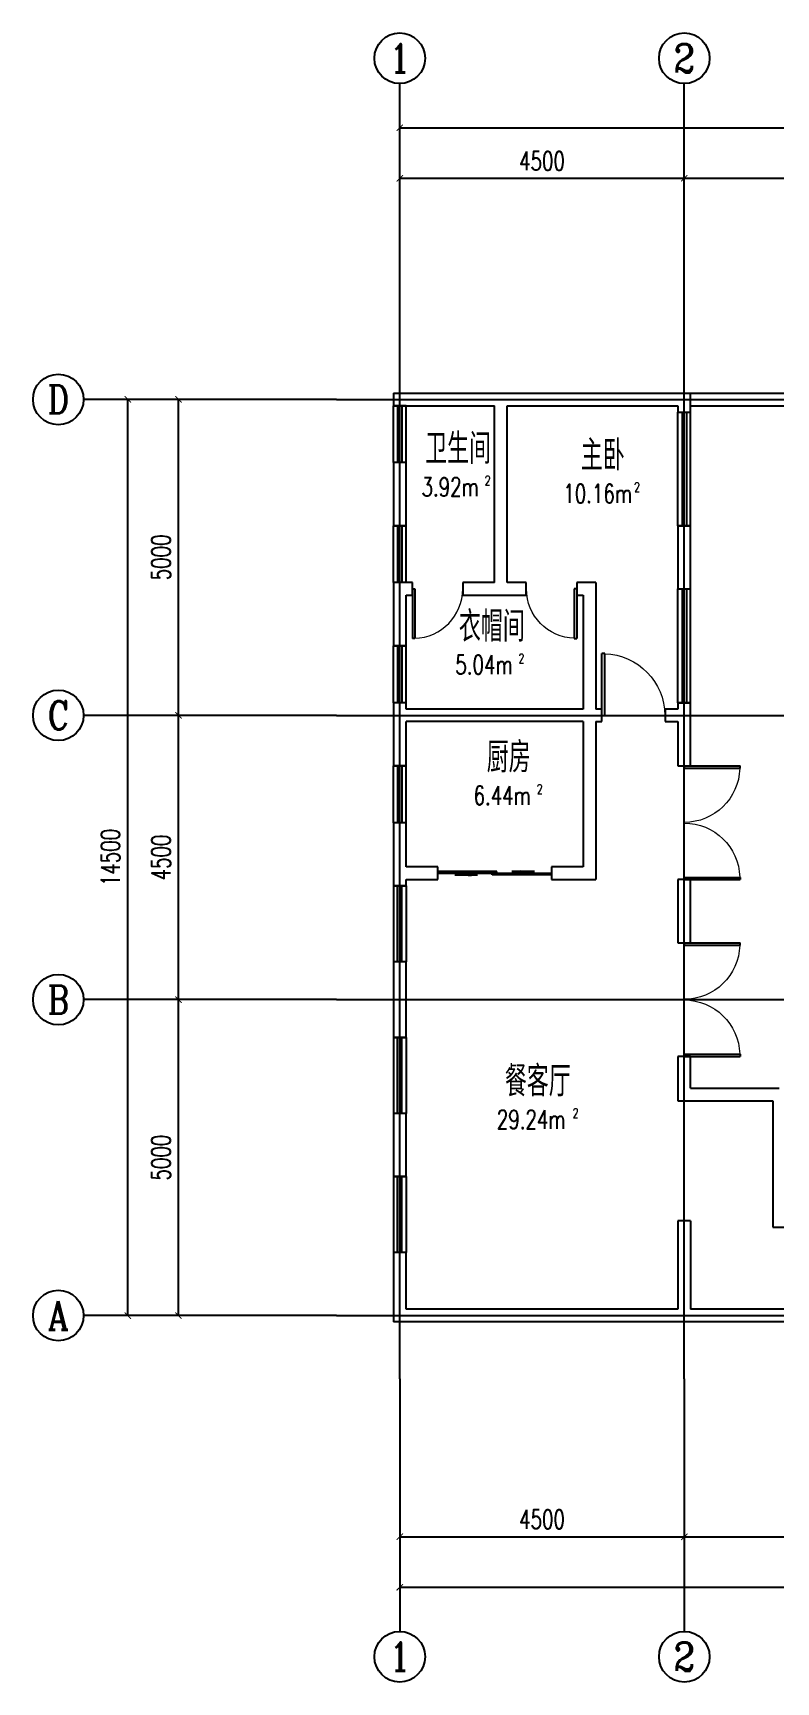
# Model space of a CAD drawing. Header units: millimetres. Extents: x 275322023 to 275354123, y 188976677 to 189002777.
# Drawn here: x 275322023 to 275333773, y 188976677 to 189002777 of the extents above; entities that cross this region are included whole.
import ezdxf
from ezdxf.enums import TextEntityAlignment as Align

# ---------------------------------------------------------------- set-up
doc = ezdxf.new("R2010")
doc.units = ezdxf.units.MM
for name, color, linetype in [('HT-A-AXIS-F01-NEW', 3, 'Continuous'), ('HT-A-AXIS-TEXT-F01-NEW', 7, 'Continuous'), ('HT-A-NOPLOT-F01-NEW', 1, 'Continuous'), ('HT-A-ROOM-F01-NEW', 7, 'Continuous'), ('HT-A-WALL-F01-NEW', 9, 'Continuous'), ('HT-A-WIND-F01-NEW', 4, 'Continuous'), ('WALL-PARAPET', 6, 'Continuous')]:
    doc.layers.add(name, color=color, linetype=linetype)
doc.styles.add('_TCH_AXIS', font='COMPLEX', dxfattribs={"bigfont": 'GBCBIG'})
doc.styles.add('_TCH_DIM_T3', font='SIMPLEX', dxfattribs={"width": 0.71, "bigfont": 'GBCBIG'})
doc.styles.add('_TCH_SPACE', font='SIMPLEX', dxfattribs={"bigfont": 'GBCBIG'})
doc.styles.add('COMPLEX', font='COMPLEX')
doc.dimstyles.new('_TCH_ARCH&&100', dxfattribs={"dimtxt": 297.5, "dimasz": 100, "dimexe": 250, "dimexo": 300, "dimgap": 126.25, "dimtad": 1, "dimdec": 0, "dimzin": 0, "dimdsep": 46, "dimtxsty": '_TCH_DIM_T3', "dimblk": 'ARCHTICK', "dimcen": 0.09, "dimclrt": 7, "dimazin": 2, "dimtfac": 1, "dimtdec": 0, "dimtix": 1, "dimtmove": 2, "dimatfit": 3, "dimfxl": 100, "dimtolj": 1, "dimtzin": 0, "dimarcsym": 0})

# ---------------------------------------------------------------- blocks, each defined once
blk = doc.blocks.new('_ArchTick')
at = {"color": 0, "linetype": 'ByBlock', "const_width": 0.15}
blk.add_lwpolyline([(-0.5, -0.5), (0.5, 0.5)], dxfattribs=at)
blk = doc.blocks.new('*D13')
at = {"layer": 'Defpoints', "color": 0, "transparency": 16777216}
for p in [(275324322.87, 188987476.64), (275326822.87, 188987476.64), (275326822.87, 188982476.64)]:
    blk.add_point(p, dxfattribs=at)
at = {"layer": 'HT-A-AXIS-F01-NEW', "color": 0, "lineweight": -2, "transparency": 16777216}
for p, q in [((275326522.87, 188987476.64), (275324072.87, 188987476.64)), ((275324322.87, 188982476.64), (275324322.87, 188987476.64)), ((275326522.87, 188982476.64), (275324072.87, 188982476.64))]:
    blk.add_line(p, q, dxfattribs=at)
at = {"layer": 'HT-A-AXIS-F01-NEW', "color": 0, "lineweight": -2, "transparency": 16777216, "xscale": 100, "yscale": 100, "zscale": 100}
for p, rotation in [((275324322.87, 188987476.64), 90), ((275324322.87, 188982476.64), 270)]:
    blk.add_blockref('_ArchTick', p, dxfattribs=dict(at, rotation=rotation))
at = {"layer": 'HT-A-AXIS-F01-NEW', "color": 7, "transparency": 16777216, "insert": (275324047.87, 188984976.64), "char_height": 297.5, "attachment_point": 5, "rotation": 90, "style": '_TCH_DIM_T3'}
blk.add_mtext('\\A1;5000', dxfattribs=at)
blk = doc.blocks.new('*D14')
at = {"layer": 'Defpoints', "color": 0, "transparency": 16777216}
for p in [(275324322.87, 188991976.64), (275326822.87, 188991976.64), (275326822.87, 188987476.64)]:
    blk.add_point(p, dxfattribs=at)
at = {"layer": 'HT-A-AXIS-F01-NEW', "color": 0, "lineweight": -2, "transparency": 16777216}
for p, q in [((275326522.87, 188991976.64), (275324072.87, 188991976.64)), ((275324322.87, 188987476.64), (275324322.87, 188991976.64)), ((275326522.87, 188987476.64), (275324072.87, 188987476.64))]:
    blk.add_line(p, q, dxfattribs=at)
at = {"layer": 'HT-A-AXIS-F01-NEW', "color": 0, "lineweight": -2, "transparency": 16777216, "xscale": 100, "yscale": 100, "zscale": 100}
for p, rotation in [((275324322.87, 188991976.64), 90), ((275324322.87, 188987476.64), 270)]:
    blk.add_blockref('_ArchTick', p, dxfattribs=dict(at, rotation=rotation))
at = {"layer": 'HT-A-AXIS-F01-NEW', "color": 7, "transparency": 16777216, "insert": (275324047.87, 188989726.64), "char_height": 297.5, "attachment_point": 5, "rotation": 90, "style": '_TCH_DIM_T3'}
blk.add_mtext('\\A1;4500', dxfattribs=at)
blk = doc.blocks.new('*D15')
at = {"layer": 'Defpoints', "color": 0, "transparency": 16777216}
for p in [(275324322.87, 188996976.64), (275326822.87, 188996976.64), (275326822.87, 188991976.64)]:
    blk.add_point(p, dxfattribs=at)
at = {"layer": 'HT-A-AXIS-F01-NEW', "color": 0, "lineweight": -2, "transparency": 16777216}
for p, q in [((275326522.87, 188996976.64), (275324072.87, 188996976.64)), ((275324322.87, 188991976.64), (275324322.87, 188996976.64)), ((275326522.87, 188991976.64), (275324072.87, 188991976.64))]:
    blk.add_line(p, q, dxfattribs=at)
at = {"layer": 'HT-A-AXIS-F01-NEW', "color": 0, "lineweight": -2, "transparency": 16777216, "xscale": 100, "yscale": 100, "zscale": 100}
for p, rotation in [((275324322.87, 188996976.64), 90), ((275324322.87, 188991976.64), 270)]:
    blk.add_blockref('_ArchTick', p, dxfattribs=dict(at, rotation=rotation))
at = {"layer": 'HT-A-AXIS-F01-NEW', "color": 7, "transparency": 16777216, "insert": (275324047.87, 188994476.64), "char_height": 297.5, "attachment_point": 5, "rotation": 90, "style": '_TCH_DIM_T3'}
blk.add_mtext('\\A1;5000', dxfattribs=at)
blk = doc.blocks.new('*D16')
at = {"layer": 'Defpoints', "color": 0, "transparency": 16777216}
for p in [(275323522.87, 188996976.64), (275326822.87, 188996976.64), (275326822.87, 188982476.64)]:
    blk.add_point(p, dxfattribs=at)
at = {"layer": 'HT-A-AXIS-F01-NEW', "color": 0, "lineweight": -2, "transparency": 16777216}
for p, q in [((275326522.87, 188996976.64), (275323272.87, 188996976.64)), ((275323522.87, 188982476.64), (275323522.87, 188996976.64)), ((275326522.87, 188982476.64), (275323272.87, 188982476.64))]:
    blk.add_line(p, q, dxfattribs=at)
at = {"layer": 'HT-A-AXIS-F01-NEW', "color": 0, "lineweight": -2, "transparency": 16777216, "xscale": 100, "yscale": 100, "zscale": 100}
for p, rotation in [((275323522.87, 188996976.64), 90), ((275323522.87, 188982476.64), 270)]:
    blk.add_blockref('_ArchTick', p, dxfattribs=dict(at, rotation=rotation))
at = {"layer": 'HT-A-AXIS-F01-NEW', "color": 7, "transparency": 16777216, "insert": (275323247.87, 188989726.64), "char_height": 297.5, "attachment_point": 5, "rotation": 90, "style": '_TCH_DIM_T3'}
blk.add_mtext('\\A1;14500', dxfattribs=at)
blk = doc.blocks.new('*D17')
at = {"layer": 'Defpoints', "color": 0, "transparency": 16777216}
for p in [(275332322.87, 189000476.64), (275327822.87, 188997976.64), (275332322.87, 188997976.64)]:
    blk.add_point(p, dxfattribs=at)
at = {"layer": 'HT-A-AXIS-F01-NEW', "color": 0, "lineweight": -2, "transparency": 16777216}
for p, q in [((275327822.87, 188998276.64), (275327822.87, 189000726.64)), ((275332322.87, 188998276.64), (275332322.87, 189000726.64)), ((275327822.87, 189000476.64), (275332322.87, 189000476.64))]:
    blk.add_line(p, q, dxfattribs=at)
at = {"layer": 'HT-A-AXIS-F01-NEW', "color": 0, "lineweight": -2, "transparency": 16777216, "xscale": 100, "yscale": 100, "zscale": 100, "rotation": 180}
blk.add_blockref('_ArchTick', (275327822.87, 189000476.64), dxfattribs=at)
at = {"layer": 'HT-A-AXIS-F01-NEW', "color": 0, "lineweight": -2, "transparency": 16777216, "xscale": 100, "yscale": 100, "zscale": 100}
blk.add_blockref('_ArchTick', (275332322.87, 189000476.64), dxfattribs=at)
at = {"layer": 'HT-A-AXIS-F01-NEW', "color": 7, "transparency": 16777216, "insert": (275330072.87, 189000751.64), "char_height": 297.5, "attachment_point": 5, "style": '_TCH_DIM_T3'}
blk.add_mtext('\\A1;4500', dxfattribs=at)
blk = doc.blocks.new('*D18')
at = {"layer": 'Defpoints', "color": 0, "transparency": 16777216}
for p in [(275336822.87, 189000476.64), (275332322.87, 188997976.64), (275336822.87, 188997976.64)]:
    blk.add_point(p, dxfattribs=at)
at = {"layer": 'HT-A-AXIS-F01-NEW', "color": 0, "lineweight": -2, "transparency": 16777216}
for p, q in [((275332322.87, 188998276.64), (275332322.87, 189000726.64)), ((275336822.87, 188998276.64), (275336822.87, 189000726.64)), ((275332322.87, 189000476.64), (275336822.87, 189000476.64))]:
    blk.add_line(p, q, dxfattribs=at)
at = {"layer": 'HT-A-AXIS-F01-NEW', "color": 0, "lineweight": -2, "transparency": 16777216, "xscale": 100, "yscale": 100, "zscale": 100, "rotation": 180}
blk.add_blockref('_ArchTick', (275332322.87, 189000476.64), dxfattribs=at)
at = {"layer": 'HT-A-AXIS-F01-NEW', "color": 0, "lineweight": -2, "transparency": 16777216, "xscale": 100, "yscale": 100, "zscale": 100}
blk.add_blockref('_ArchTick', (275336822.87, 189000476.64), dxfattribs=at)
at = {"layer": 'HT-A-AXIS-F01-NEW', "color": 7, "transparency": 16777216, "insert": (275334572.87, 189000751.64), "char_height": 297.5, "attachment_point": 5, "style": '_TCH_DIM_T3'}
blk.add_mtext('\\A1;4500', dxfattribs=at)
blk = doc.blocks.new('*D21')
at = {"layer": 'Defpoints', "color": 0, "transparency": 16777216}
for p in [(275348322.87, 189001276.64), (275327822.87, 188997976.64), (275348322.87, 188997976.64)]:
    blk.add_point(p, dxfattribs=at)
at = {"layer": 'HT-A-AXIS-F01-NEW', "color": 0, "lineweight": -2, "transparency": 16777216}
for p, q in [((275327822.87, 188998276.64), (275327822.87, 189001526.64)), ((275348322.87, 188998276.64), (275348322.87, 189001526.64)), ((275327822.87, 189001276.64), (275348322.87, 189001276.64))]:
    blk.add_line(p, q, dxfattribs=at)
at = {"layer": 'HT-A-AXIS-F01-NEW', "color": 0, "lineweight": -2, "transparency": 16777216, "xscale": 100, "yscale": 100, "zscale": 100, "rotation": 180}
blk.add_blockref('_ArchTick', (275327822.87, 189001276.64), dxfattribs=at)
at = {"layer": 'HT-A-AXIS-F01-NEW', "color": 0, "lineweight": -2, "transparency": 16777216, "xscale": 100, "yscale": 100, "zscale": 100}
blk.add_blockref('_ArchTick', (275348322.87, 189001276.64), dxfattribs=at)
at = {"layer": 'HT-A-AXIS-F01-NEW', "color": 7, "transparency": 16777216, "insert": (275338072.87, 189001551.64), "char_height": 297.5, "attachment_point": 5, "style": '_TCH_DIM_T3'}
blk.add_mtext('\\A1;20500', dxfattribs=at)
blk = doc.blocks.new('*D22')
at = {"layer": 'Defpoints', "color": 0, "transparency": 16777216}
for p in [(275327822.87, 188981476.64), (275332322.87, 188981476.64), (275332322.87, 188978976.64)]:
    blk.add_point(p, dxfattribs=at)
at = {"layer": 'HT-A-AXIS-F01-NEW', "color": 0, "lineweight": -2, "transparency": 16777216}
for p, q in [((275327822.87, 188981176.64), (275327822.87, 188978726.64)), ((275332322.87, 188981176.64), (275332322.87, 188978726.64)), ((275327822.87, 188978976.64), (275332322.87, 188978976.64))]:
    blk.add_line(p, q, dxfattribs=at)
at = {"layer": 'HT-A-AXIS-F01-NEW', "color": 0, "lineweight": -2, "transparency": 16777216, "xscale": 100, "yscale": 100, "zscale": 100, "rotation": 180}
blk.add_blockref('_ArchTick', (275327822.87, 188978976.64), dxfattribs=at)
at = {"layer": 'HT-A-AXIS-F01-NEW', "color": 0, "lineweight": -2, "transparency": 16777216, "xscale": 100, "yscale": 100, "zscale": 100}
blk.add_blockref('_ArchTick', (275332322.87, 188978976.64), dxfattribs=at)
at = {"layer": 'HT-A-AXIS-F01-NEW', "color": 7, "transparency": 16777216, "insert": (275330072.87, 188979251.64), "char_height": 297.5, "attachment_point": 5, "style": '_TCH_DIM_T3'}
blk.add_mtext('\\A1;4500', dxfattribs=at)
blk = doc.blocks.new('*D23')
at = {"layer": 'Defpoints', "color": 0, "transparency": 16777216}
for p in [(275332322.87, 188981476.64), (275336822.87, 188981476.64), (275336822.87, 188978976.64)]:
    blk.add_point(p, dxfattribs=at)
at = {"layer": 'HT-A-AXIS-F01-NEW', "color": 0, "lineweight": -2, "transparency": 16777216}
for p, q in [((275332322.87, 188981176.64), (275332322.87, 188978726.64)), ((275336822.87, 188981176.64), (275336822.87, 188978726.64)), ((275332322.87, 188978976.64), (275336822.87, 188978976.64))]:
    blk.add_line(p, q, dxfattribs=at)
at = {"layer": 'HT-A-AXIS-F01-NEW', "color": 0, "lineweight": -2, "transparency": 16777216, "xscale": 100, "yscale": 100, "zscale": 100, "rotation": 180}
blk.add_blockref('_ArchTick', (275332322.87, 188978976.64), dxfattribs=at)
at = {"layer": 'HT-A-AXIS-F01-NEW', "color": 0, "lineweight": -2, "transparency": 16777216, "xscale": 100, "yscale": 100, "zscale": 100}
blk.add_blockref('_ArchTick', (275336822.87, 188978976.64), dxfattribs=at)
at = {"layer": 'HT-A-AXIS-F01-NEW', "color": 7, "transparency": 16777216, "insert": (275334572.87, 188979251.64), "char_height": 297.5, "attachment_point": 5, "style": '_TCH_DIM_T3'}
blk.add_mtext('\\A1;4500', dxfattribs=at)
blk = doc.blocks.new('*D26')
at = {"layer": 'Defpoints', "color": 0, "transparency": 16777216}
for p in [(275327822.87, 188981476.64), (275348322.87, 188981476.64), (275348322.87, 188978176.64)]:
    blk.add_point(p, dxfattribs=at)
at = {"layer": 'HT-A-AXIS-F01-NEW', "color": 0, "lineweight": -2, "transparency": 16777216}
for p, q in [((275327822.87, 188981176.64), (275327822.87, 188977926.64)), ((275348322.87, 188981176.64), (275348322.87, 188977926.64)), ((275327822.87, 188978176.64), (275348322.87, 188978176.64))]:
    blk.add_line(p, q, dxfattribs=at)
at = {"layer": 'HT-A-AXIS-F01-NEW', "color": 0, "lineweight": -2, "transparency": 16777216, "xscale": 100, "yscale": 100, "zscale": 100, "rotation": 180}
blk.add_blockref('_ArchTick', (275327822.87, 188978176.64), dxfattribs=at)
at = {"layer": 'HT-A-AXIS-F01-NEW', "color": 0, "lineweight": -2, "transparency": 16777216, "xscale": 100, "yscale": 100, "zscale": 100}
blk.add_blockref('_ArchTick', (275348322.87, 188978176.64), dxfattribs=at)
at = {"layer": 'HT-A-AXIS-F01-NEW', "color": 7, "transparency": 16777216, "insert": (275338072.87, 188978451.64), "char_height": 297.5, "attachment_point": 5, "style": '_TCH_DIM_T3'}
blk.add_mtext('\\A1;20500', dxfattribs=at)
blk = doc.blocks.new('$DorLib2D$00000001')
for p, q in [((0.45, 0.98), (0.5, 0.98)), ((0.45, 0), (0.45, 0.98)), ((0.5, 0), (0.5, 0.98)), ((0.5, 0), (0.45, 0))]:
    blk.add_line(p, q)
at = {"lineweight": 13}
blk.add_arc((0.48, 0), 0.975, 91.47, 180, dxfattribs=at)
blk = doc.blocks.new('$DorLib2D$00000131')
at = {"color": 0, "linetype": 'Continuous'}
for p, q in [((0.15, 0.13), (0.23, 0.2)), ((0.23, 0.2), (0.23, 0.13)), ((-0.5, 0.13), (-0.5, 0)), ((0.02, 0.13), (-0.5, 0.13)), ((-0.5, 0), (0.02, 0)), ((-0.02, 0), (0.5, 0)), ((-0.02, -0.13), (-0.02, 0)), ((0.02, 0), (0.02, 0.13)), ((0.35, 0.13), (0.15, 0.13)), ((0.5, 0), (0.5, -0.13)), ((-0.35, -0.13), (-0.15, -0.13)), ((-0.23, -0.2), (-0.23, -0.13)), ((-0.15, -0.13), (-0.23, -0.2)), ((0.5, -0.13), (-0.02, -0.13))]:
    blk.add_line(p, q, dxfattribs=at)
blk = doc.blocks.new('$DorLib2D$00000002')
for p, q in [((-0.5, 0), (-0.5, 0.49)), ((-0.48, 0.49), (-0.5, 0.49)), ((-0.48, 0), (-0.48, 0.49)), ((0.48, 0), (0.48, 0.49)), ((0.48, 0.49), (0.5, 0.49)), ((0.5, 0), (0.5, 0.49)), ((-0.5, 0), (-0.48, 0)), ((0.5, 0), (0.48, 0))]:
    blk.add_line(p, q)
at = {"lineweight": 13}
for centre, start, end in [((-0.49, 0), 0, 88.53), ((0.49, 0), 91.47, 180)]:
    blk.add_arc(centre, 0.487, start, end, dxfattribs=at)
blk = doc.blocks.new('$TCHSYS$WIN2D')
for p, q in [((-0.5, 0.5), (0.5, 0.5)), ((-0.5, 0.5), (-0.5, -0.5)), ((0.5, 0.5), (0.5, -0.5)), ((0.5, 0.17), (-0.5, 0.17)), ((0.5, -0.17), (-0.5, -0.17)), ((-0.5, -0.5), (0.5, -0.5))]:
    blk.add_line(p, q)
blk = doc.blocks.new('_AXISO')
blk.add_circle((0, 0), 0.5)
at = {"layer": 'HT-A-AXIS-TEXT-F01-NEW', "style": 'COMPLEX', "width": 1.04}
blk.add_attdef('A', text='', height=0.56, dxfattribs=at).set_placement((-0.25, -0.28), (0.25, -0.28), align=Align.FIT)

msp = doc.modelspace()

# ---------------------------------------------------------------- linework, layer by layer
at = {"layer": 'HT-A-AXIS-F01-NEW'}
for p, q in [((275327822.87, 188997976.64), (275327822.87, 189001976.64)), ((275332322.87, 188997976.64), (275332322.87, 189001976.64)), ((275326822.87, 188996976.64), (275322822.87, 188996976.64)), ((275326822.87, 188991976.64), (275322822.87, 188991976.64)), ((275326822.87, 188987476.64), (275322822.87, 188987476.64)), ((275326822.87, 188982476.64), (275322822.87, 188982476.64)), ((275327822.87, 188981476.64), (275327822.87, 188977476.64)), ((275332322.87, 188981476.64), (275332322.87, 188977476.64))]:
    msp.add_line(p, q, dxfattribs=at)
at = {"layer": 'HT-A-NOPLOT-F01-NEW'}
for p, q in [((275327822.87, 188981476.64), (275327822.87, 188997976.64)), ((275332322.87, 188981476.64), (275332322.87, 188997976.64)), ((275326822.87, 188996976.64), (275349358.78, 188996976.64)), ((275326822.87, 188991976.64), (275349358.78, 188991976.64)), ((275326822.87, 188987476.64), (275349322.87, 188987476.64)), ((275326822.87, 188982476.64), (275349322.87, 188982476.64))]:
    msp.add_line(p, q, dxfattribs=at)
at = {"layer": 'HT-A-WALL-F01-NEW'}
for p, q in [((275327722.87, 188997076.64), (275329422.87, 188997076.64)), ((275327722.87, 188997076.64), (275327722.87, 188996876.64)), ((275329422.87, 188997076.64), (275332422.87, 188997076.64)), ((275332422.87, 188996776.64), (275332422.87, 188997076.64)), ((275327722.87, 188996876.64), (275327922.87, 188996876.64)), ((275327922.87, 188996876.64), (275329322.87, 188996876.64)), ((275329322.87, 188994076.64), (275329322.87, 188996876.64)), ((275329522.87, 188994076.64), (275329522.87, 188996876.64)), ((275329522.87, 188996876.64), (275332222.87, 188996876.64)), ((275332222.87, 188996876.64), (275332222.87, 188996776.64)), ((275332222.87, 188996776.64), (275332422.87, 188996776.64)), ((275327922.87, 188995976.64), (275327722.87, 188995976.64)), ((275327722.87, 188995976.64), (275327722.87, 188994976.64)), ((275327922.87, 188994976.64), (275327922.87, 188995976.64)), ((275327722.87, 188994976.64), (275327922.87, 188994976.64)), ((275332222.87, 188994976.64), (275332222.87, 188993976.64)), ((275332422.87, 188994976.64), (275332222.87, 188994976.64)), ((275332422.87, 188993976.64), (275332422.87, 188994976.64)), ((275327922.87, 188994076.64), (275327722.87, 188994076.64)), ((275327722.87, 188994076.64), (275327722.87, 188993976.64)), ((275328022.87, 188994076.64), (275327922.87, 188994076.64)), ((275328022.87, 188993876.64), (275328022.87, 188994076.64)), ((275329322.87, 188994076.64), (275328822.87, 188994076.64)), ((275328822.87, 188994076.64), (275328822.87, 188993876.64)), ((275329822.87, 188994076.64), (275329522.87, 188994076.64)), ((275329822.87, 188993876.64), (275329822.87, 188994076.64)), ((275330922.87, 188994076.64), (275330622.87, 188994076.64)), ((275330622.87, 188994076.64), (275330622.87, 188993876.64)), ((275330922.87, 188994076.64), (275330922.87, 188992076.64)), ((275327722.87, 188993976.64), (275327722.87, 188993076.64)), ((275327922.87, 188993876.64), (275328022.87, 188993876.64)), ((275327922.87, 188993076.64), (275327922.87, 188993876.64)), ((275328822.87, 188993876.64), (275329422.87, 188993876.64)), ((275329422.87, 188993876.64), (275329822.87, 188993876.64)), ((275330622.87, 188993876.64), (275330722.87, 188993876.64)), ((275330722.87, 188993876.64), (275330722.87, 188992076.64)), ((275332222.87, 188993976.64), (275332422.87, 188993976.64)), ((275327722.87, 188993076.64), (275327922.87, 188993076.64)), ((275327922.87, 188992176.64), (275327722.87, 188992176.64)), ((275327722.87, 188992176.64), (275327722.87, 188991976.64)), ((275327722.87, 188991976.64), (275327722.87, 188991176.64)), ((275327922.87, 188992076.64), (275327922.87, 188992176.64)), ((275330722.87, 188992076.64), (275327922.87, 188992076.64)), ((275331018.25, 188992076.64), (275330922.87, 188992076.64)), ((275331018.25, 188991876.64), (275331018.25, 188992076.64)), ((275332222.87, 188992076.64), (275332018.25, 188992076.64)), ((275332018.25, 188992076.64), (275332018.25, 188991876.64)), ((275332422.87, 188992176.64), (275332222.87, 188992176.64)), ((275332222.87, 188992176.64), (275332222.87, 188992076.64)), ((275332422.87, 188991976.64), (275332422.87, 188992176.64)), ((275332422.87, 188991176.64), (275332422.87, 188991976.64)), ((275330722.87, 188991876.64), (275327922.87, 188991876.64)), ((275327922.87, 188991176.64), (275327922.87, 188991876.64)), ((275330722.87, 188991876.64), (275330722.87, 188989576.64)), ((275330922.87, 188991876.64), (275331018.25, 188991876.64)), ((275330922.87, 188991876.64), (275330922.87, 188989376.64)), ((275332018.25, 188991876.64), (275332222.87, 188991876.64)), ((275332222.87, 188991876.64), (275332222.87, 188991176.64)), ((275327722.87, 188991176.64), (275327922.87, 188991176.64)), ((275332222.87, 188991176.64), (275332422.87, 188991176.64)), ((275327922.87, 188990276.64), (275327722.87, 188990276.64)), ((275327722.87, 188990276.64), (275327722.87, 188989476.64)), ((275327922.87, 188989576.64), (275327922.87, 188990276.64)), ((275327722.87, 188989476.64), (275327722.87, 188989276.64)), ((275328422.87, 188989576.64), (275327922.87, 188989576.64)), ((275327922.87, 188989276.64), (275327922.87, 188989376.64)), ((275327922.87, 188989376.64), (275328422.87, 188989376.64)), ((275328422.87, 188989376.64), (275328422.87, 188989576.64)), ((275330722.87, 188989576.64), (275330222.87, 188989576.64)), ((275330222.87, 188989576.64), (275330222.87, 188989376.64)), ((275330222.87, 188989376.64), (275330922.87, 188989376.64)), ((275332222.87, 188989376.64), (275332222.87, 188988376.64)), ((275332422.87, 188989376.64), (275332222.87, 188989376.64)), ((275332422.87, 188988376.64), (275332422.87, 188989376.64)), ((275327722.87, 188989276.64), (275327922.87, 188989276.64)), ((275332222.87, 188988376.64), (275332422.87, 188988376.64)), ((275327922.87, 188988076.64), (275327722.87, 188988076.64)), ((275327722.87, 188988076.64), (275327722.87, 188986876.64)), ((275327922.87, 188986876.64), (275327922.87, 188988076.64)), ((275327722.87, 188986876.64), (275327922.87, 188986876.64)), ((275332422.87, 188986576.64), (275332222.87, 188986576.64)), ((275332222.87, 188986576.64), (275332222.87, 188985876.64)), ((275332422.87, 188986076.64), (275332422.87, 188986576.64)), ((275332422.87, 188986076.64), (275333822.87, 188986076.64)), ((275327922.87, 188985676.64), (275327722.87, 188985676.64)), ((275327722.87, 188985676.64), (275327722.87, 188984676.64)), ((275327922.87, 188984676.64), (275327922.87, 188985676.64)), ((275332222.87, 188985876.64), (275333722.87, 188985876.64)), ((275333722.87, 188985876.64), (275333722.87, 188983876.64)), ((275327722.87, 188984676.64), (275327922.87, 188984676.64)), ((275332222.87, 188983976.64), (275332222.87, 188982576.64)), ((275332422.87, 188983976.64), (275332222.87, 188983976.64)), ((275332422.87, 188983976.64), (275332422.87, 188982576.64)), ((275333722.87, 188983876.64), (275334104.81, 188983876.64)), ((275327922.87, 188983476.64), (275327722.87, 188983476.64)), ((275327722.87, 188983476.64), (275327722.87, 188982376.64)), ((275327922.87, 188982576.64), (275327922.87, 188983476.64)), ((275332222.87, 188982576.64), (275327922.87, 188982576.64)), ((275345222.87, 188982576.64), (275332422.87, 188982576.64)), ((275332322.87, 188982376.64), (275327722.87, 188982376.64)), ((275345322.87, 188982376.64), (275332322.87, 188982376.64))]:
    msp.add_line(p, q, dxfattribs=at)
at = {"layer": 'WALL-PARAPET'}
for p, q in [((275332422.87, 188997076.64), (275345322.87, 188997076.64)), ((275332422.87, 188996876.64), (275345222.87, 188996876.64))]:
    msp.add_line(p, q, dxfattribs=at)

# ---------------------------------------------------------------- block references
at = {"layer": 'HT-A-AXIS-F01-NEW'}
ref = msp.add_blockref('_AXISO', (275327822.87, 189002376.64), dxfattribs=dict(at, xscale=800, yscale=800, zscale=800))
ref.add_attrib('A', '1', dxfattribs={"layer": 'HT-A-AXIS-TEXT-F01-NEW', "height": 451.09, "style": '_TCH_AXIS', "width": 1.72}).set_placement((275327656.95, 189002151.09), (275327988.79, 189002151.09), align=Align.FIT)
ref = msp.add_blockref('_AXISO', (275332322.87, 189002376.64), dxfattribs=dict(at, xscale=800, yscale=800, zscale=800))
ref.add_attrib('A', '2', dxfattribs={"layer": 'HT-A-AXIS-TEXT-F01-NEW', "height": 450.18, "style": '_TCH_AXIS', "width": 1.11}).set_placement((275332156.33, 189002151.55), (275332489.41, 189002151.55), align=Align.FIT)
ref = msp.add_blockref('_AXISO', (275322422.87, 188996976.64), dxfattribs=dict(at, xscale=800, yscale=800, zscale=800))
ref.add_attrib('A', 'D', dxfattribs={"layer": 'HT-A-AXIS-TEXT-F01-NEW', "height": 448.31, "style": '_TCH_AXIS', "width": 0.92}).set_placement((275322255.08, 188996752.48), (275322590.66, 188996752.48), align=Align.FIT)
ref = msp.add_blockref('_AXISO', (275322422.87, 188991976.64), dxfattribs=dict(at, xscale=800, yscale=800, zscale=800))
ref.add_attrib('A', 'C', dxfattribs={"layer": 'HT-A-AXIS-TEXT-F01-NEW', "height": 452, "style": '_TCH_AXIS', "width": 1.02}).set_placement((275322257.57, 188991750.64), (275322588.17, 188991750.64), align=Align.FIT)
ref = msp.add_blockref('_AXISO', (275322422.87, 188987476.64), dxfattribs=dict(at, xscale=800, yscale=800, zscale=800))
ref.add_attrib('A', 'B', dxfattribs={"layer": 'HT-A-AXIS-TEXT-F01-NEW', "height": 448.31, "style": '_TCH_AXIS', "width": 0.92}).set_placement((275322255.08, 188987252.48), (275322590.66, 188987252.48), align=Align.FIT)
ref = msp.add_blockref('_AXISO', (275322422.87, 188982476.64), dxfattribs=dict(at, xscale=800, yscale=800, zscale=800))
ref.add_attrib('A', 'A', dxfattribs={"layer": 'HT-A-AXIS-TEXT-F01-NEW', "height": 452, "style": '_TCH_AXIS', "width": 0.85}).set_placement((275322257.57, 188982250.64), (275322588.17, 188982250.64), align=Align.FIT)
ref = msp.add_blockref('_AXISO', (275327822.87, 188977076.64), dxfattribs=dict(at, xscale=800, yscale=800, zscale=800))
ref.add_attrib('A', '1', dxfattribs={"layer": 'HT-A-AXIS-TEXT-F01-NEW', "height": 451.09, "style": '_TCH_AXIS', "width": 1.72}).set_placement((275327656.95, 188976851.09), (275327988.79, 188976851.09), align=Align.FIT)
ref = msp.add_blockref('_AXISO', (275332322.87, 188977076.64), dxfattribs=dict(at, xscale=800, yscale=800, zscale=800))
ref.add_attrib('A', '2', dxfattribs={"layer": 'HT-A-AXIS-TEXT-F01-NEW', "height": 450.18, "style": '_TCH_AXIS', "width": 1.11}).set_placement((275332156.33, 188976851.55), (275332489.41, 188976851.55), align=Align.FIT)
at = {"layer": 'HT-A-WIND-F01-NEW'}
for name, p, xscale, yscale, zscale, rotation in [('$TCHSYS$WIN2D', (275327822.87, 188996426.64), 900, -200, 900, 90), ('$TCHSYS$WIN2D', (275332322.87, 188995876.64), -1800, -200, -1800, 270), ('$TCHSYS$WIN2D', (275327822.87, 188994526.64), 900, -200, 900, 90), ('$TCHSYS$WIN2D', (275332322.87, 188993076.64), -1800, -200, -1800, 270), ('$TCHSYS$WIN2D', (275327822.87, 188992626.64), 900, -200, 900, 90), ('$TCHSYS$WIN2D', (275327822.87, 188990726.64), 900, -200, 900, 90), ('$DorLib2D$00000002', (275332322.87, 188990276.64), -1800, 1800, -1800, 270), ('$DorLib2D$00000131', (275329322.87, 188989476.64), -1800, -200, -1800, 180), ('$TCHSYS$WIN2D', (275327822.87, 188988676.64), -1200, -200, -1200, 90), ('$DorLib2D$00000002', (275332322.87, 188987476.64), -1800, 1800, -1800, 270), ('$TCHSYS$WIN2D', (275327822.87, 188986276.64), -1200, -200, -1200, 90), ('$TCHSYS$WIN2D', (275327822.87, 188984076.64), -1200, -200, -1200, 90)]:
    msp.add_blockref(name, p, dxfattribs=dict(at, xscale=xscale, yscale=yscale, zscale=zscale, rotation=rotation))
for p, xscale, yscale, zscale in [((275328422.87, 188993976.64), -800, -800, -800), ((275330222.87, 188993976.64), 800, -800, 800), ((275331518.25, 188991976.64), -1000, 1000, -1000)]:
    msp.add_blockref('$DorLib2D$00000001', p, dxfattribs=dict(at, xscale=xscale, yscale=yscale, zscale=zscale))

# ---------------------------------------------------------------- texts
at = {"layer": 'HT-A-ROOM-F01-NEW', "style": '_TCH_SPACE'}
for s, p in [('卫生间', (275328223.58, 188995955.35)), ('主卧', (275330685.51, 188995850.17)), ('衣帽间', (275328758.28, 188993140.86)), ('厨房', (275329198.33, 188991071.5)), ('餐客厅', (275329485.11, 188985944.27))]:
    msp.add_text(s, height=482.27, dxfattribs=at).set_placement(p)
at = {"layer": 'HT-A-ROOM-F01-NEW', "style": '_TCH_SPACE', "width": 0.71}
for s, height, p in [('3.92m', 297.5, (275328167.31, 188995443.47)), ('2', 148.75, (275329167.31, 188995618.47)), ('10.16m', 297.5, (275330409.66, 188995338.29)), ('2', 148.75, (275331529.66, 188995513.29)), ('5.04m', 297.5, (275328702, 188992628.99)), ('2', 148.75, (275329702, 188992803.99)), ('2', 148.75, (275329990.45, 188990734.62)), ('6.44m', 297.5, (275328990.45, 188990559.62)), ('29.24m', 297.5, (275329358.09, 188985432.4)), ('2', 148.75, (275330558.09, 188985607.4))]:
    msp.add_text(s, height=height, dxfattribs=at).set_placement(p)

# ---------------------------------------------------------------- dimensions: what is measured, and where the dimension line sits
at = {"layer": 'HT-A-AXIS-F01-NEW'}
for p1, p2, distance, picture, middle in [((275327822.87, 188997976.64), (275348322.87, 188997976.64), 3300, '*D21', (275338072.87, 189001551.64)), ((275327822.87, 188997976.64), (275332322.87, 188997976.64), 2500, '*D17', (275330072.87, 189000751.64)), ((275332322.87, 188997976.64), (275336822.87, 188997976.64), 2500, '*D18', (275334572.87, 189000751.64)), ((275326822.87, 188982476.64), (275326822.87, 188996976.64), 3300, '*D16', (275323247.87, 188989726.64)), ((275326822.87, 188991976.64), (275326822.87, 188996976.64), 2500, '*D15', (275324047.87, 188994476.64)), ((275326822.87, 188987476.64), (275326822.87, 188991976.64), 2500, '*D14', (275324047.87, 188989726.64)), ((275326822.87, 188982476.64), (275326822.87, 188987476.64), 2500, '*D13', (275324047.87, 188984976.64)), ((275327822.87, 188981476.64), (275332322.87, 188981476.64), -2500, '*D22', (275330072.87, 188979251.64)), ((275327822.87, 188981476.64), (275348322.87, 188981476.64), -3300, '*D26', (275338072.87, 188978451.64)), ((275332322.87, 188981476.64), (275336822.87, 188981476.64), -2500, '*D23', (275334572.87, 188979251.64))]:
    dim = msp.add_aligned_dim(p1=p1, p2=p2, distance=distance, dimstyle='_TCH_ARCH&&100', dxfattribs=at)
    dim.commit()
    dim.dimension.update_dxf_attribs({"geometry": picture, "text_midpoint": middle})

doc.saveas('drawing.dxf')
